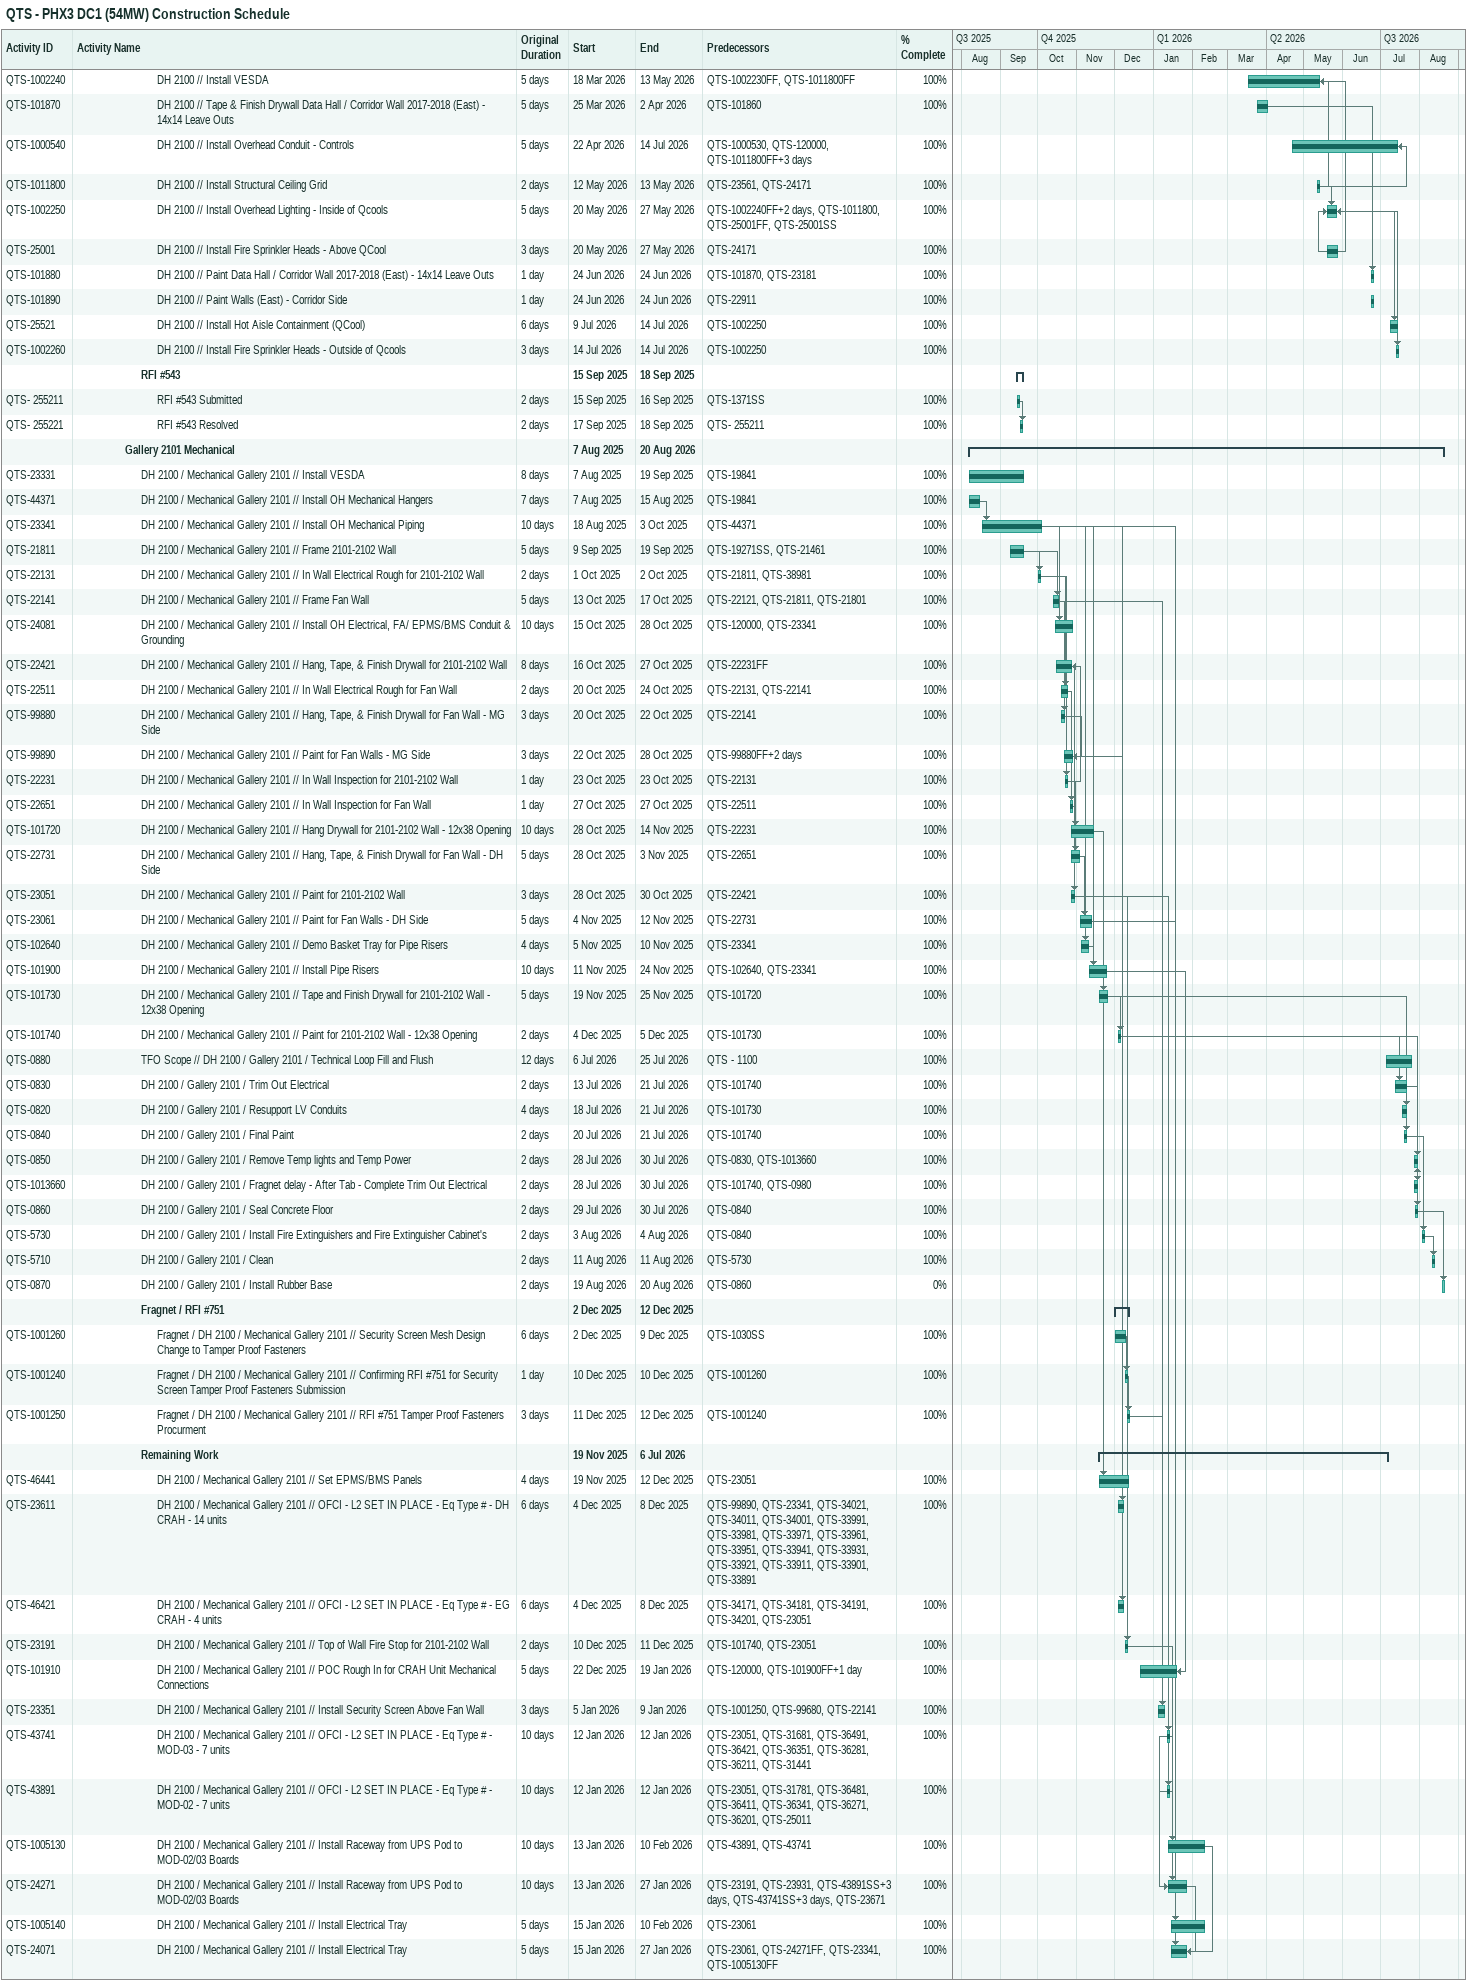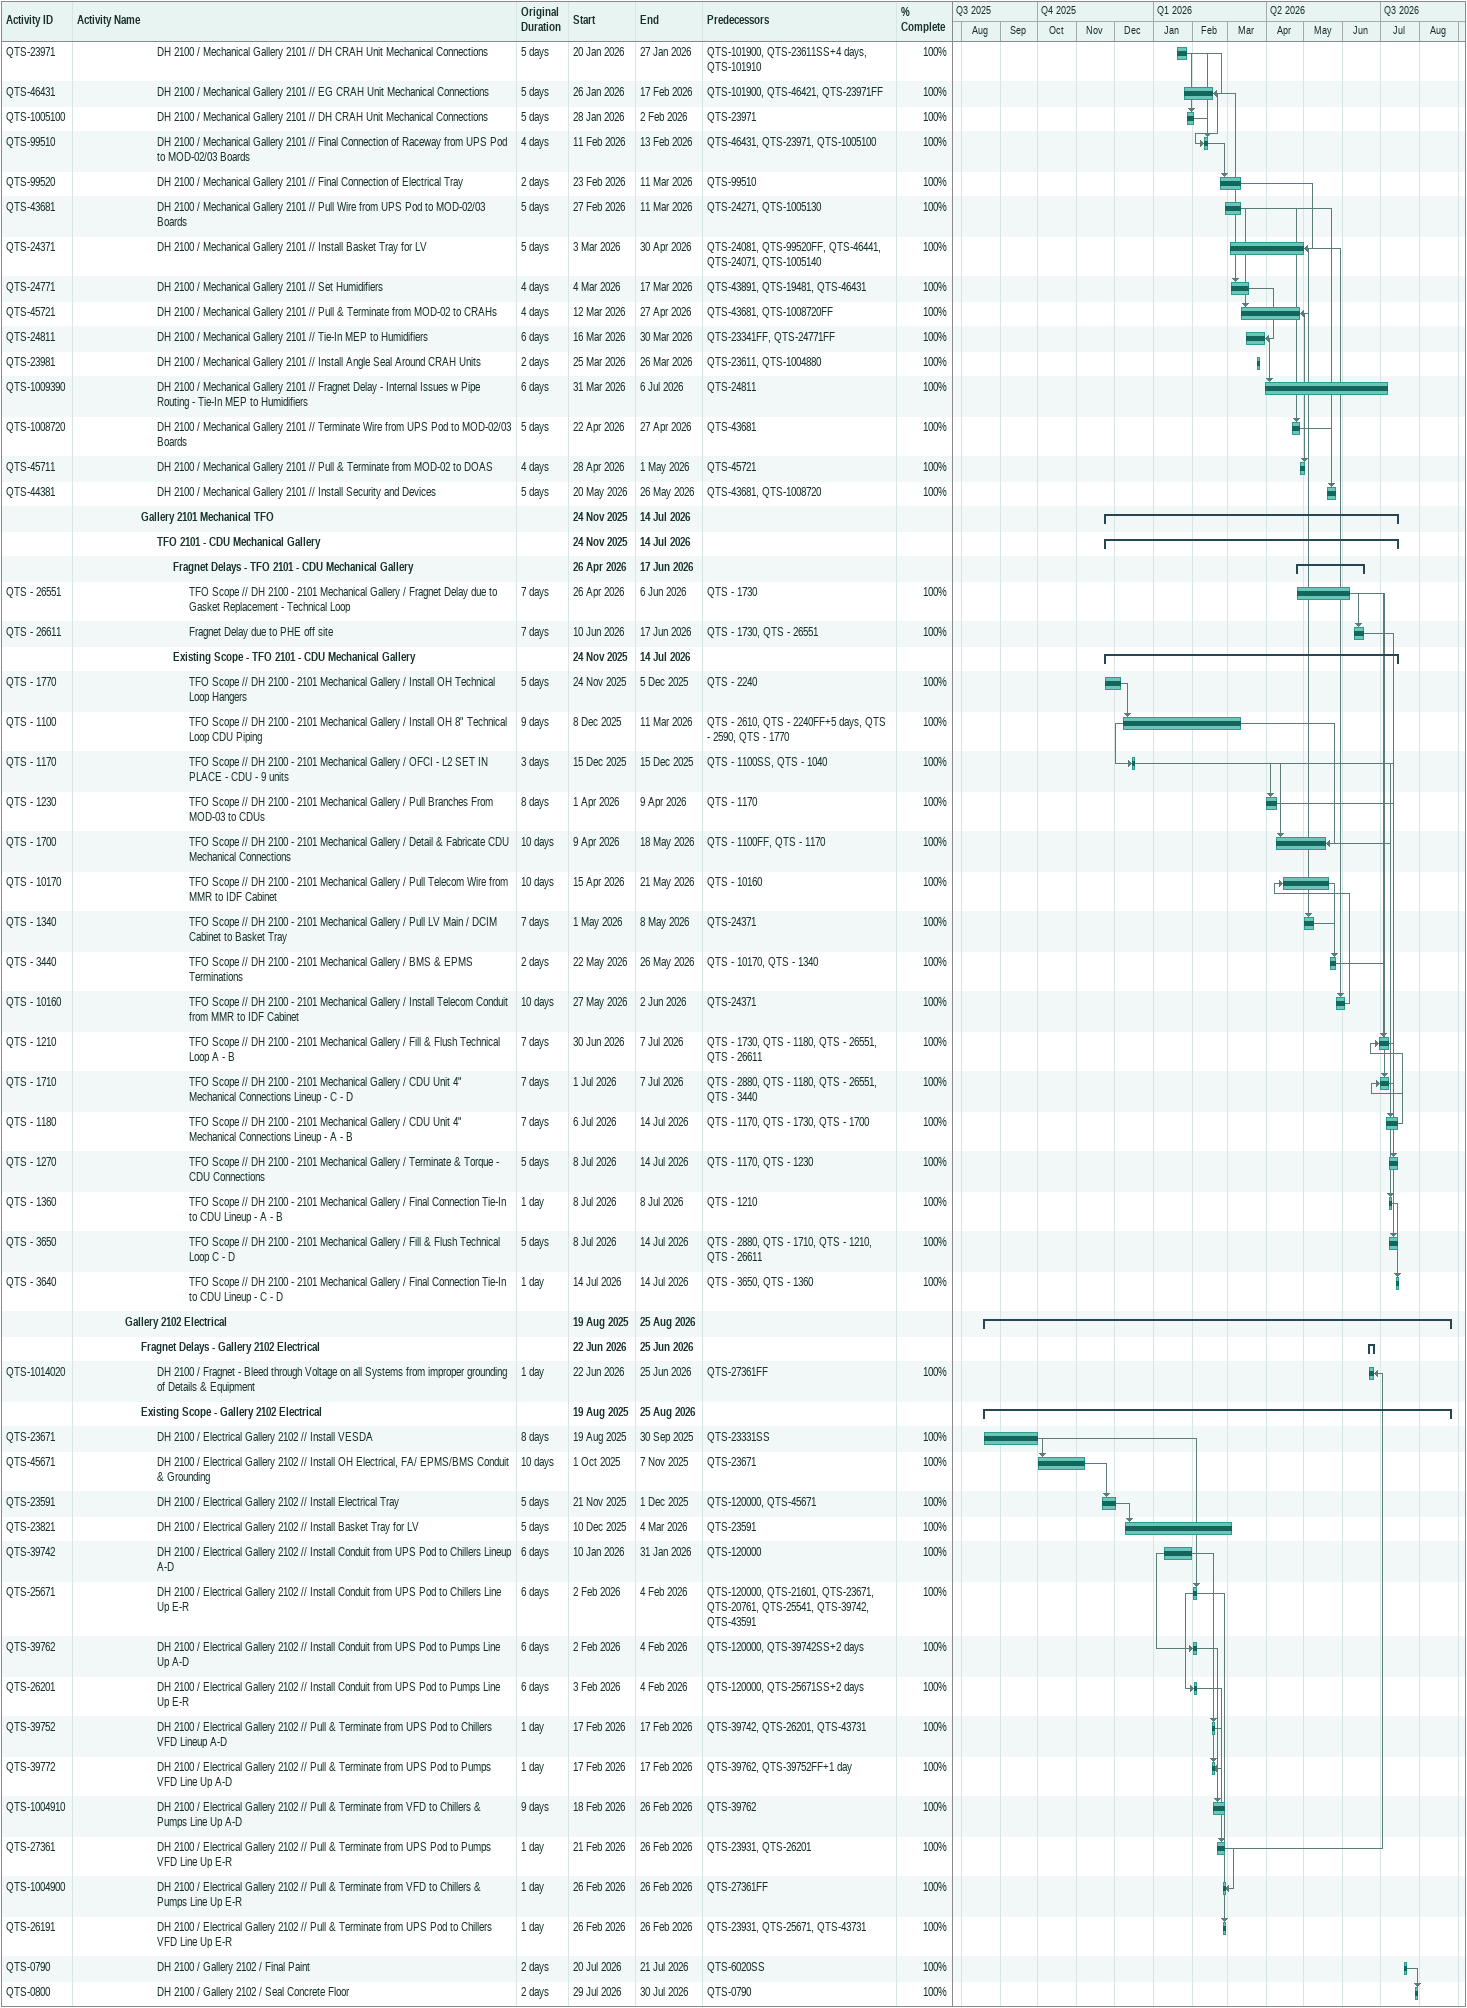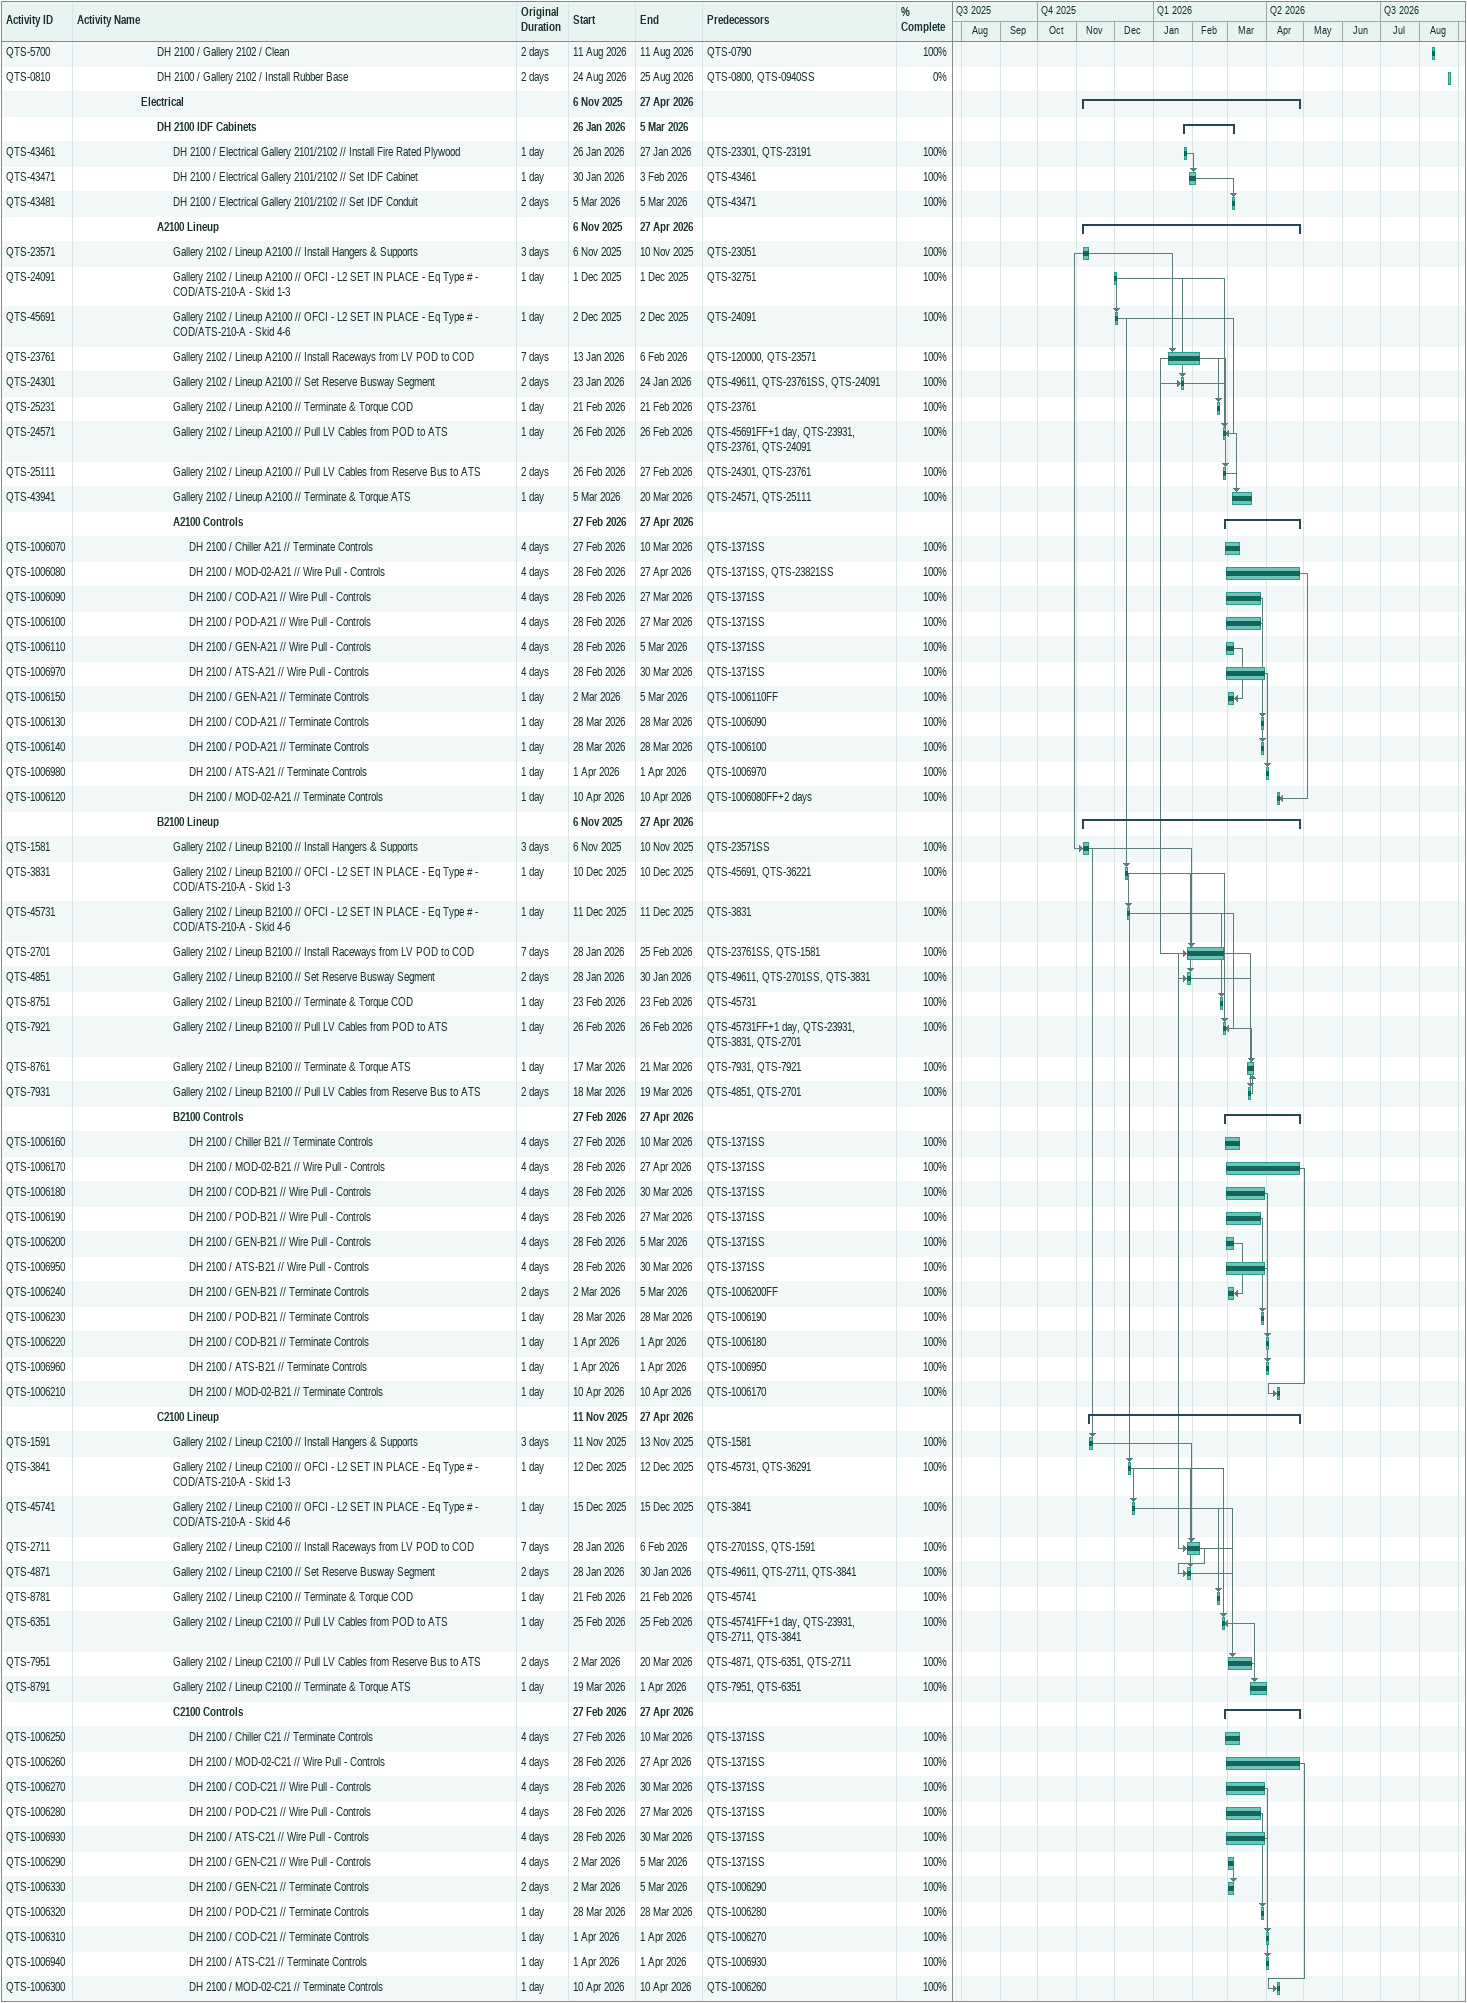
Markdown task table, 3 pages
QTS - PHX3 DC1 (54MW) Construction Schedule

| ID | Level | Task | Original duration | Start | Finish | Predecessors | % complete |
|---|---|---|---|---|---|---|---|
| QTS-1002240 | 6 | DH 2100 // Install VESDA | 5d | 2026-03-18 | 2026-05-13 | QTS-1002230FF, QTS-1011800FF | 100 |
| QTS-101870 | 6 | DH 2100 // Tape & Finish Drywall Data Hall / Corridor Wall 2017-2018 (East) - 14x14 Leave Outs | 5d | 2026-03-25 | 2026-04-02 | QTS-101860 | 100 |
| QTS-1000540 | 6 | DH 2100 // Install Overhead Conduit - Controls | 5d | 2026-04-22 | 2026-07-14 | QTS-1000530, QTS-120000, QTS-1011800FF+3d | 100 |
| QTS-1011800 | 6 | DH 2100 // Install Structural Ceiling Grid | 2d | 2026-05-12 | 2026-05-13 | QTS-23561, QTS-24171 | 100 |
| QTS-1002250 | 6 | DH 2100 // Install Overhead Lighting - Inside of Qcools | 5d | 2026-05-20 | 2026-05-27 | QTS-1002240FF+2d, QTS-1011800, QTS-25001FF, QTS-25001SS | 100 |
| QTS-25001 | 6 | DH 2100 // Install Fire Sprinkler Heads - Above QCool | 3d | 2026-05-20 | 2026-05-27 | QTS-24171 | 100 |
| QTS-101880 | 6 | DH 2100 // Paint Data Hall / Corridor Wall 2017-2018 (East) - 14x14 Leave Outs | 1d | 2026-06-24 | 2026-06-24 | QTS-101870, QTS-23181 | 100 |
| QTS-101890 | 6 | DH 2100 // Paint Walls (East) - Corridor Side | 1d | 2026-06-24 | 2026-06-24 | QTS-22911 | 100 |
| QTS-25521 | 6 | DH 2100 // Install Hot Aisle Containment (QCool) | 6d | 2026-07-09 | 2026-07-14 | QTS-1002250 | 100 |
| QTS-1002260 | 6 | DH 2100 // Install Fire Sprinkler Heads - Outside of Qcools | 3d | 2026-07-14 | 2026-07-14 | QTS-1002250 | 100 |
|  | 5 | **RFI #543** |  | 2025-09-15 | 2025-09-18 |  |  |
| QTS- 255211 | 6 | RFI #543 Submitted | 2d | 2025-09-15 | 2025-09-16 | QTS-1371SS | 100 |
| QTS- 255221 | 6 | RFI #543 Resolved | 2d | 2025-09-17 | 2025-09-18 | QTS- 255211 | 100 |
|  | 4 | **Gallery 2101 Mechanical** |  | 2025-08-07 | 2026-08-20 |  |  |
| QTS-23331 | 5 | DH 2100 / Mechanical Gallery 2101 // Install VESDA | 8d | 2025-08-07 | 2025-09-19 | QTS-19841 | 100 |
| QTS-44371 | 5 | DH 2100 / Mechanical Gallery 2101 // Install OH Mechanical Hangers | 7d | 2025-08-07 | 2025-08-15 | QTS-19841 | 100 |
| QTS-23341 | 5 | DH 2100 / Mechanical Gallery 2101 // Install OH Mechanical Piping | 10d | 2025-08-18 | 2025-10-03 | QTS-44371 | 100 |
| QTS-21811 | 5 | DH 2100 / Mechanical Gallery 2101 // Frame 2101-2102 Wall | 5d | 2025-09-09 | 2025-09-19 | QTS-19271SS, QTS-21461 | 100 |
| QTS-22131 | 5 | DH 2100 / Mechanical Gallery 2101 // In Wall Electrical Rough for 2101-2102 Wall | 2d | 2025-10-01 | 2025-10-02 | QTS-21811, QTS-38981 | 100 |
| QTS-22141 | 5 | DH 2100 / Mechanical Gallery 2101 // Frame Fan Wall | 5d | 2025-10-13 | 2025-10-17 | QTS-22121, QTS-21811, QTS-21801 | 100 |
| QTS-24081 | 5 | DH 2100 / Mechanical Gallery 2101 // Install OH Electrical, FA/ EPMS/BMS Conduit & Grounding | 10d | 2025-10-15 | 2025-10-28 | QTS-120000, QTS-23341 | 100 |
| QTS-22421 | 5 | DH 2100 / Mechanical Gallery 2101 // Hang, Tape, & Finish Drywall for 2101-2102 Wall | 8d | 2025-10-16 | 2025-10-27 | QTS-22231FF | 100 |
| QTS-22511 | 5 | DH 2100 / Mechanical Gallery 2101 // In Wall Electrical Rough for Fan Wall | 2d | 2025-10-20 | 2025-10-24 | QTS-22131, QTS-22141 | 100 |
| QTS-99880 | 5 | DH 2100 / Mechanical Gallery 2101 // Hang, Tape, & Finish Drywall for Fan Wall - MG Side | 3d | 2025-10-20 | 2025-10-22 | QTS-22141 | 100 |
| QTS-99890 | 5 | DH 2100 / Mechanical Gallery 2101 // Paint for Fan Walls - MG Side | 3d | 2025-10-22 | 2025-10-28 | QTS-99880FF+2d | 100 |
| QTS-22231 | 5 | DH 2100 / Mechanical Gallery 2101 // In Wall Inspection for 2101-2102 Wall | 1d | 2025-10-23 | 2025-10-23 | QTS-22131 | 100 |
| QTS-22651 | 5 | DH 2100 / Mechanical Gallery 2101 // In Wall Inspection for Fan Wall | 1d | 2025-10-27 | 2025-10-27 | QTS-22511 | 100 |
| QTS-101720 | 5 | DH 2100 / Mechanical Gallery 2101 // Hang Drywall for 2101-2102 Wall - 12x38 Opening | 10d | 2025-10-28 | 2025-11-14 | QTS-22231 | 100 |
| QTS-22731 | 5 | DH 2100 / Mechanical Gallery 2101 // Hang, Tape, & Finish Drywall for Fan Wall - DH Side | 5d | 2025-10-28 | 2025-11-03 | QTS-22651 | 100 |
| QTS-23051 | 5 | DH 2100 / Mechanical Gallery 2101 // Paint for 2101-2102 Wall | 3d | 2025-10-28 | 2025-10-30 | QTS-22421 | 100 |
| QTS-23061 | 5 | DH 2100 / Mechanical Gallery 2101 // Paint for Fan Walls - DH Side | 5d | 2025-11-04 | 2025-11-12 | QTS-22731 | 100 |
| QTS-102640 | 5 | DH 2100 / Mechanical Gallery 2101 // Demo Basket Tray for Pipe Risers | 4d | 2025-11-05 | 2025-11-10 | QTS-23341 | 100 |
| QTS-101900 | 5 | DH 2100 / Mechanical Gallery 2101 // Install Pipe Risers | 10d | 2025-11-11 | 2025-11-24 | QTS-102640, QTS-23341 | 100 |
| QTS-101730 | 5 | DH 2100 / Mechanical Gallery 2101 // Tape and Finish Drywall for 2101-2102 Wall - 12x38 Opening | 5d | 2025-11-19 | 2025-11-25 | QTS-101720 | 100 |
| QTS-101740 | 5 | DH 2100 / Mechanical Gallery 2101 // Paint for 2101-2102 Wall - 12x38 Opening | 2d | 2025-12-04 | 2025-12-05 | QTS-101730 | 100 |
| QTS-0880 | 5 | TFO Scope // DH 2100 / Gallery 2101 / Technical Loop Fill and Flush | 12d | 2026-07-06 | 2026-07-25 | QTS - 1100 | 100 |
| QTS-0830 | 5 | DH 2100 / Gallery 2101 / Trim Out Electrical | 2d | 2026-07-13 | 2026-07-21 | QTS-101740 | 100 |
| QTS-0820 | 5 | DH 2100 / Gallery 2101 / Resupport LV Conduits | 4d | 2026-07-18 | 2026-07-21 | QTS-101730 | 100 |
| QTS-0840 | 5 | DH 2100 / Gallery 2101 / Final Paint | 2d | 2026-07-20 | 2026-07-21 | QTS-101740 | 100 |
| QTS-0850 | 5 | DH 2100 / Gallery 2101 / Remove Temp lights and Temp Power | 2d | 2026-07-28 | 2026-07-30 | QTS-0830, QTS-1013660 | 100 |
| QTS-1013660 | 5 | DH 2100 / Gallery 2101 / Fragnet delay - After Tab - Complete Trim Out Electrical | 2d | 2026-07-28 | 2026-07-30 | QTS-101740, QTS-0980 | 100 |
| QTS-0860 | 5 | DH 2100 / Gallery 2101 / Seal Concrete Floor | 2d | 2026-07-29 | 2026-07-30 | QTS-0840 | 100 |
| QTS-5730 | 5 | DH 2100 / Gallery 2101 / Install Fire Extinguishers and Fire Extinguisher Cabinet's | 2d | 2026-08-03 | 2026-08-04 | QTS-0840 | 100 |
| QTS-5710 | 5 | DH 2100 / Gallery 2101 / Clean | 2d | 2026-08-11 | 2026-08-11 | QTS-5730 | 100 |
| QTS-0870 | 5 | DH 2100 / Gallery 2101 / Install Rubber Base | 2d | 2026-08-19 | 2026-08-20 | QTS-0860 | 0 |
|  | 5 | **Fragnet / RFI #751** |  | 2025-12-02 | 2025-12-12 |  |  |
| QTS-1001260 | 6 | Fragnet / DH 2100 / Mechanical Gallery 2101 // Security Screen Mesh Design Change to Tamper Proof Fasteners | 6d | 2025-12-02 | 2025-12-09 | QTS-1030SS | 100 |
| QTS-1001240 | 6 | Fragnet / DH 2100 / Mechanical Gallery 2101 // Confirming RFI #751 for Security Screen Tamper Proof Fasteners Submission | 1d | 2025-12-10 | 2025-12-10 | QTS-1001260 | 100 |
| QTS-1001250 | 6 | Fragnet / DH 2100 / Mechanical Gallery 2101 // RFI #751 Tamper Proof Fasteners Procurment | 3d | 2025-12-11 | 2025-12-12 | QTS-1001240 | 100 |
|  | 5 | **Remaining Work** |  | 2025-11-19 | 2026-07-06 |  |  |
| QTS-46441 | 6 | DH 2100 / Mechanical Gallery 2101 // Set EPMS/BMS Panels | 4d | 2025-11-19 | 2025-12-12 | QTS-23051 | 100 |
| QTS-23611 | 6 | DH 2100 / Mechanical Gallery 2101 // OFCI - L2 SET IN PLACE - Eq Type # - DH CRAH - 14 units | 6d | 2025-12-04 | 2025-12-08 | QTS-99890, QTS-23341, QTS-34021, QTS-34011, QTS-34001, QTS-33991, QTS-33981, QTS-33971, QTS-33961, QTS-33951, QTS-33941, QTS-33931, QTS-33921, QTS-33911, QTS-33901, QTS-33891 | 100 |
| QTS-46421 | 6 | DH 2100 / Mechanical Gallery 2101 // OFCI - L2 SET IN PLACE - Eq Type # - EG CRAH - 4 units | 6d | 2025-12-04 | 2025-12-08 | QTS-34171, QTS-34181, QTS-34191, QTS-34201, QTS-23051 | 100 |
| QTS-23191 | 6 | DH 2100 / Mechanical Gallery 2101 // Top of Wall Fire Stop for 2101-2102 Wall | 2d | 2025-12-10 | 2025-12-11 | QTS-101740, QTS-23051 | 100 |
| QTS-101910 | 6 | DH 2100 / Mechanical Gallery 2101 // POC Rough In for CRAH Unit Mechanical Connections | 5d | 2025-12-22 | 2026-01-19 | QTS-120000, QTS-101900FF+1d | 100 |
| QTS-23351 | 6 | DH 2100 / Mechanical Gallery 2101 // Install Security Screen Above Fan Wall | 3d | 2026-01-05 | 2026-01-09 | QTS-1001250, QTS-99680, QTS-22141 | 100 |
| QTS-43741 | 6 | DH 2100 / Mechanical Gallery 2101 // OFCI - L2 SET IN PLACE - Eq Type # - MOD-03 - 7 units | 10d | 2026-01-12 | 2026-01-12 | QTS-23051, QTS-31681, QTS-36491, QTS-36421, QTS-36351, QTS-36281, QTS-36211, QTS-31441 | 100 |
| QTS-43891 | 6 | DH 2100 / Mechanical Gallery 2101 // OFCI - L2 SET IN PLACE - Eq Type # - MOD-02 - 7 units | 10d | 2026-01-12 | 2026-01-12 | QTS-23051, QTS-31781, QTS-36481, QTS-36411, QTS-36341, QTS-36271, QTS-36201, QTS-25011 | 100 |
| QTS-1005130 | 6 | DH 2100 / Mechanical Gallery 2101 // Install Raceway from UPS Pod to MOD-02/03 Boards | 10d | 2026-01-13 | 2026-02-10 | QTS-43891, QTS-43741 | 100 |
| QTS-24271 | 6 | DH 2100 / Mechanical Gallery 2101 // Install Raceway from UPS Pod to MOD-02/03 Boards | 10d | 2026-01-13 | 2026-01-27 | QTS-23191, QTS-23931, QTS-43891SS+3d, QTS-43741SS+3d, QTS-23671 | 100 |
| QTS-1005140 | 6 | DH 2100 / Mechanical Gallery 2101 // Install Electrical Tray | 5d | 2026-01-15 | 2026-02-10 | QTS-23061 | 100 |
| QTS-24071 | 6 | DH 2100 / Mechanical Gallery 2101 // Install Electrical Tray | 5d | 2026-01-15 | 2026-01-27 | QTS-23061, QTS-24271FF, QTS-23341, QTS-1005130FF | 100 |
| QTS-23971 | 6 | DH 2100 / Mechanical Gallery 2101 // DH CRAH Unit Mechanical Connections | 5d | 2026-01-20 | 2026-01-27 | QTS-101900, QTS-23611SS+4d, QTS-101910 | 100 |
| QTS-46431 | 6 | DH 2100 / Mechanical Gallery 2101 // EG CRAH Unit Mechanical Connections | 5d | 2026-01-26 | 2026-02-17 | QTS-101900, QTS-46421, QTS-23971FF | 100 |
| QTS-1005100 | 6 | DH 2100 / Mechanical Gallery 2101 // DH CRAH Unit Mechanical Connections | 5d | 2026-01-28 | 2026-02-02 | QTS-23971 | 100 |
| QTS-99510 | 6 | DH 2100 / Mechanical Gallery 2101 // Final Connection of Raceway from UPS Pod to MOD-02/03 Boards | 4d | 2026-02-11 | 2026-02-13 | QTS-46431, QTS-23971, QTS-1005100 | 100 |
| QTS-99520 | 6 | DH 2100 / Mechanical Gallery 2101 // Final Connection of Electrical Tray | 2d | 2026-02-23 | 2026-03-11 | QTS-99510 | 100 |
| QTS-43681 | 6 | DH 2100 / Mechanical Gallery 2101 // Pull Wire from UPS Pod to MOD-02/03 Boards | 5d | 2026-02-27 | 2026-03-11 | QTS-24271, QTS-1005130 | 100 |
| QTS-24371 | 6 | DH 2100 / Mechanical Gallery 2101 // Install Basket Tray for LV | 5d | 2026-03-03 | 2026-04-30 | QTS-24081, QTS-99520FF, QTS-46441, QTS-24071, QTS-1005140 | 100 |
| QTS-24771 | 6 | DH 2100 / Mechanical Gallery 2101 // Set Humidifiers | 4d | 2026-03-04 | 2026-03-17 | QTS-43891, QTS-19481, QTS-46431 | 100 |
| QTS-45721 | 6 | DH 2100 / Mechanical Gallery 2101 // Pull & Terminate from MOD-02 to CRAHs | 4d | 2026-03-12 | 2026-04-27 | QTS-43681, QTS-1008720FF | 100 |
| QTS-24811 | 6 | DH 2100 / Mechanical Gallery 2101 // Tie-In MEP to Humidifiers | 6d | 2026-03-16 | 2026-03-30 | QTS-23341FF, QTS-24771FF | 100 |
| QTS-23981 | 6 | DH 2100 / Mechanical Gallery 2101 // Install Angle Seal Around CRAH Units | 2d | 2026-03-25 | 2026-03-26 | QTS-23611, QTS-1004880 | 100 |
| QTS-1009390 | 6 | DH 2100 / Mechanical Gallery 2101 // Fragnet Delay - Internal Issues w Pipe Routing - Tie-In MEP to Humidifiers | 6d | 2026-03-31 | 2026-07-06 | QTS-24811 | 100 |
| QTS-1008720 | 6 | DH 2100 / Mechanical Gallery 2101 // Terminate Wire from UPS Pod to MOD-02/03 Boards | 5d | 2026-04-22 | 2026-04-27 | QTS-43681 | 100 |
| QTS-45711 | 6 | DH 2100 / Mechanical Gallery 2101 // Pull & Terminate from MOD-02 to DOAS | 4d | 2026-04-28 | 2026-05-01 | QTS-45721 | 100 |
| QTS-44381 | 6 | DH 2100 / Mechanical Gallery 2101 // Install Security and Devices | 5d | 2026-05-20 | 2026-05-26 | QTS-43681, QTS-1008720 | 100 |
|  | 5 | **Gallery 2101 Mechanical TFO** |  | 2025-11-24 | 2026-07-14 |  |  |
|  | 6 | **TFO 2101 - CDU Mechanical Gallery** |  | 2025-11-24 | 2026-07-14 |  |  |
|  | 7 | **Fragnet Delays - TFO 2101 - CDU Mechanical Gallery** |  | 2026-04-26 | 2026-06-17 |  |  |
| QTS - 26551 | 8 | TFO Scope // DH 2100 - 2101 Mechanical Gallery / Fragnet Delay due to Gasket Replacement - Technical Loop | 7d | 2026-04-26 | 2026-06-06 | QTS - 1730 | 100 |
| QTS - 26611 | 8 | Fragnet Delay due to PHE off site | 7d | 2026-06-10 | 2026-06-17 | QTS - 1730, QTS - 26551 | 100 |
|  | 7 | **Existing Scope - TFO 2101 - CDU Mechanical Gallery** |  | 2025-11-24 | 2026-07-14 |  |  |
| QTS - 1770 | 8 | TFO Scope // DH 2100 - 2101 Mechanical Gallery / Install OH Technical Loop Hangers | 5d | 2025-11-24 | 2025-12-05 | QTS - 2240 | 100 |
| QTS - 1100 | 8 | TFO Scope // DH 2100 - 2101 Mechanical Gallery / Install OH 8" Technical Loop CDU Piping | 9d | 2025-12-08 | 2026-03-11 | QTS - 2610, QTS - 2240FF+5d, QTS - 2590, QTS - 1770 | 100 |
| QTS - 1170 | 8 | TFO Scope // DH 2100 - 2101 Mechanical Gallery / OFCI - L2 SET IN PLACE - CDU - 9 units | 3d | 2025-12-15 | 2025-12-15 | QTS - 1100SS, QTS - 1040 | 100 |
| QTS - 1230 | 8 | TFO Scope // DH 2100 - 2101 Mechanical Gallery / Pull Branches From MOD-03 to CDUs | 8d | 2026-04-01 | 2026-04-09 | QTS - 1170 | 100 |
| QTS - 1700 | 8 | TFO Scope // DH 2100 - 2101 Mechanical Gallery / Detail & Fabricate CDU Mechanical Connections | 10d | 2026-04-09 | 2026-05-18 | QTS - 1100FF, QTS - 1170 | 100 |
| QTS - 10170 | 8 | TFO Scope // DH 2100 - 2101 Mechanical Gallery / Pull Telecom Wire from MMR to IDF Cabinet | 10d | 2026-04-15 | 2026-05-21 | QTS - 10160 | 100 |
| QTS - 1340 | 8 | TFO Scope // DH 2100 - 2101 Mechanical Gallery / Pull LV Main / DCIM Cabinet to Basket Tray | 7d | 2026-05-01 | 2026-05-08 | QTS-24371 | 100 |
| QTS - 3440 | 8 | TFO Scope // DH 2100 - 2101 Mechanical Gallery / BMS & EPMS Terminations | 2d | 2026-05-22 | 2026-05-26 | QTS - 10170, QTS - 1340 | 100 |
| QTS - 10160 | 8 | TFO Scope // DH 2100 - 2101 Mechanical Gallery / Install Telecom Conduit from MMR to IDF Cabinet | 10d | 2026-05-27 | 2026-06-02 | QTS-24371 | 100 |
| QTS - 1210 | 8 | TFO Scope // DH 2100 - 2101 Mechanical Gallery / Fill & Flush Technical Loop A - B | 7d | 2026-06-30 | 2026-07-07 | QTS - 1730, QTS - 1180, QTS - 26551, QTS - 26611 | 100 |
| QTS - 1710 | 8 | TFO Scope // DH 2100 - 2101 Mechanical Gallery / CDU Unit 4" Mechanical Connections Lineup - C - D | 7d | 2026-07-01 | 2026-07-07 | QTS - 2880, QTS - 1180, QTS - 26551, QTS - 3440 | 100 |
| QTS - 1180 | 8 | TFO Scope // DH 2100 - 2101 Mechanical Gallery / CDU Unit 4" Mechanical Connections Lineup - A - B | 7d | 2026-07-06 | 2026-07-14 | QTS - 1170, QTS - 1730, QTS - 1700 | 100 |
| QTS - 1270 | 8 | TFO Scope // DH 2100 - 2101 Mechanical Gallery / Terminate & Torque - CDU Connections | 5d | 2026-07-08 | 2026-07-14 | QTS - 1170, QTS - 1230 | 100 |
| QTS - 1360 | 8 | TFO Scope // DH 2100 - 2101 Mechanical Gallery / Final Connection Tie-In to CDU Lineup - A - B | 1d | 2026-07-08 | 2026-07-08 | QTS - 1210 | 100 |
| QTS - 3650 | 8 | TFO Scope // DH 2100 - 2101 Mechanical Gallery / Fill & Flush Technical Loop C - D | 5d | 2026-07-08 | 2026-07-14 | QTS - 2880, QTS - 1710, QTS - 1210, QTS - 26611 | 100 |
| QTS - 3640 | 8 | TFO Scope // DH 2100 - 2101 Mechanical Gallery / Final Connection Tie-In to CDU Lineup - C - D | 1d | 2026-07-14 | 2026-07-14 | QTS - 3650, QTS - 1360 | 100 |
|  | 4 | **Gallery 2102 Electrical** |  | 2025-08-19 | 2026-08-25 |  |  |
|  | 5 | **Fragnet Delays - Gallery 2102 Electrical** |  | 2026-06-22 | 2026-06-25 |  |  |
| QTS-1014020 | 6 | DH 2100 / Fragnet - Bleed through Voltage on all Systems from improper grounding of Details & Equipment | 1d | 2026-06-22 | 2026-06-25 | QTS-27361FF | 100 |
|  | 5 | **Existing Scope - Gallery 2102 Electrical** |  | 2025-08-19 | 2026-08-25 |  |  |
| QTS-23671 | 6 | DH 2100 / Electrical Gallery 2102 // Install VESDA | 8d | 2025-08-19 | 2025-09-30 | QTS-23331SS | 100 |
| QTS-45671 | 6 | DH 2100 / Electrical Gallery 2102 // Install OH Electrical, FA/ EPMS/BMS Conduit & Grounding | 10d | 2025-10-01 | 2025-11-07 | QTS-23671 | 100 |
| QTS-23591 | 6 | DH 2100 / Electrical Gallery 2102 // Install Electrical Tray | 5d | 2025-11-21 | 2025-12-01 | QTS-120000, QTS-45671 | 100 |
| QTS-23821 | 6 | DH 2100 / Electrical Gallery 2102 // Install Basket Tray for LV | 5d | 2025-12-10 | 2026-03-04 | QTS-23591 | 100 |
| QTS-39742 | 6 | DH 2100 / Electrical Gallery 2102 // Install Conduit from UPS Pod to Chillers Lineup A-D | 6d | 2026-01-10 | 2026-01-31 | QTS-120000 | 100 |
| QTS-25671 | 6 | DH 2100 / Electrical Gallery 2102 // Install Conduit from UPS Pod to Chillers Line Up E-R | 6d | 2026-02-02 | 2026-02-04 | QTS-120000, QTS-21601, QTS-23671, QTS-20761, QTS-25541, QTS-39742, QTS-43591 | 100 |
| QTS-39762 | 6 | DH 2100 / Electrical Gallery 2102 // Install Conduit from UPS Pod to Pumps Line Up A-D | 6d | 2026-02-02 | 2026-02-04 | QTS-120000, QTS-39742SS+2d | 100 |
| QTS-26201 | 6 | DH 2100 / Electrical Gallery 2102 // Install Conduit from UPS Pod to Pumps Line Up E-R | 6d | 2026-02-03 | 2026-02-04 | QTS-120000, QTS-25671SS+2d | 100 |
| QTS-39752 | 6 | DH 2100 / Electrical Gallery 2102 // Pull & Terminate from UPS Pod to Chillers VFD Lineup A-D | 1d | 2026-02-17 | 2026-02-17 | QTS-39742, QTS-26201, QTS-43731 | 100 |
| QTS-39772 | 6 | DH 2100 / Electrical Gallery 2102 // Pull & Terminate from UPS Pod to Pumps VFD Line Up A-D | 1d | 2026-02-17 | 2026-02-17 | QTS-39762, QTS-39752FF+1d | 100 |
| QTS-1004910 | 6 | DH 2100 / Electrical Gallery 2102 // Pull & Terminate from VFD to Chillers & Pumps Line Up A-D | 9d | 2026-02-18 | 2026-02-26 | QTS-39762 | 100 |
| QTS-27361 | 6 | DH 2100 / Electrical Gallery 2102 // Pull & Terminate from UPS Pod to Pumps VFD Line Up E-R | 1d | 2026-02-21 | 2026-02-26 | QTS-23931, QTS-26201 | 100 |
| QTS-1004900 | 6 | DH 2100 / Electrical Gallery 2102 // Pull & Terminate from VFD to Chillers & Pumps Line Up E-R | 1d | 2026-02-26 | 2026-02-26 | QTS-27361FF | 100 |
| QTS-26191 | 6 | DH 2100 / Electrical Gallery 2102 // Pull & Terminate from UPS Pod to Chillers VFD Line Up E-R | 1d | 2026-02-26 | 2026-02-26 | QTS-23931, QTS-25671, QTS-43731 | 100 |
| QTS-0790 | 6 | DH 2100 / Gallery 2102 / Final Paint | 2d | 2026-07-20 | 2026-07-21 | QTS-6020SS | 100 |
| QTS-0800 | 6 | DH 2100 / Gallery 2102 / Seal Concrete Floor | 2d | 2026-07-29 | 2026-07-30 | QTS-0790 | 100 |
| QTS-5700 | 6 | DH 2100 / Gallery 2102 / Clean | 2d | 2026-08-11 | 2026-08-11 | QTS-0790 | 100 |
| QTS-0810 | 6 | DH 2100 / Gallery 2102 / Install Rubber Base | 2d | 2026-08-24 | 2026-08-25 | QTS-0800, QTS-0940SS | 0 |
|  | 5 | **Electrical** |  | 2025-11-06 | 2026-04-27 |  |  |
|  | 6 | **DH 2100 IDF Cabinets** |  | 2026-01-26 | 2026-03-05 |  |  |
| QTS-43461 | 7 | DH 2100 / Electrical Gallery 2101/2102 // Install Fire Rated Plywood | 1d | 2026-01-26 | 2026-01-27 | QTS-23301, QTS-23191 | 100 |
| QTS-43471 | 7 | DH 2100 / Electrical Gallery 2101/2102 // Set IDF Cabinet | 1d | 2026-01-30 | 2026-02-03 | QTS-43461 | 100 |
| QTS-43481 | 7 | DH 2100 / Electrical Gallery 2101/2102 // Set IDF Conduit | 2d | 2026-03-05 | 2026-03-05 | QTS-43471 | 100 |
|  | 6 | **A2100 Lineup** |  | 2025-11-06 | 2026-04-27 |  |  |
| QTS-23571 | 7 | Gallery 2102 / Lineup A2100 // Install Hangers & Supports | 3d | 2025-11-06 | 2025-11-10 | QTS-23051 | 100 |
| QTS-24091 | 7 | Gallery 2102 / Lineup A2100 // OFCI - L2 SET IN PLACE - Eq Type # - COD/ATS-210-A - Skid 1-3 | 1d | 2025-12-01 | 2025-12-01 | QTS-32751 | 100 |
| QTS-45691 | 7 | Gallery 2102 / Lineup A2100 // OFCI - L2 SET IN PLACE - Eq Type # - COD/ATS-210-A - Skid 4-6 | 1d | 2025-12-02 | 2025-12-02 | QTS-24091 | 100 |
| QTS-23761 | 7 | Gallery 2102 / Lineup A2100 // Install Raceways from LV POD to COD | 7d | 2026-01-13 | 2026-02-06 | QTS-120000, QTS-23571 | 100 |
| QTS-24301 | 7 | Gallery 2102 / Lineup A2100 // Set Reserve Busway Segment | 2d | 2026-01-23 | 2026-01-24 | QTS-49611, QTS-23761SS, QTS-24091 | 100 |
| QTS-25231 | 7 | Gallery 2102 / Lineup A2100 // Terminate & Torque COD | 1d | 2026-02-21 | 2026-02-21 | QTS-23761 | 100 |
| QTS-24571 | 7 | Gallery 2102 / Lineup A2100 // Pull LV Cables from POD to ATS | 1d | 2026-02-26 | 2026-02-26 | QTS-45691FF+1d, QTS-23931, QTS-23761, QTS-24091 | 100 |
| QTS-25111 | 7 | Gallery 2102 / Lineup A2100 // Pull LV Cables from Reserve Bus to ATS | 2d | 2026-02-26 | 2026-02-27 | QTS-24301, QTS-23761 | 100 |
| QTS-43941 | 7 | Gallery 2102 / Lineup A2100 // Terminate & Torque ATS | 1d | 2026-03-05 | 2026-03-20 | QTS-24571, QTS-25111 | 100 |
|  | 7 | **A2100 Controls** |  | 2026-02-27 | 2026-04-27 |  |  |
| QTS-1006070 | 8 | DH 2100 / Chiller A21 // Terminate Controls | 4d | 2026-02-27 | 2026-03-10 | QTS-1371SS | 100 |
| QTS-1006080 | 8 | DH 2100 / MOD-02-A21 // Wire Pull - Controls | 4d | 2026-02-28 | 2026-04-27 | QTS-1371SS, QTS-23821SS | 100 |
| QTS-1006090 | 8 | DH 2100 / COD-A21 // Wire Pull - Controls | 4d | 2026-02-28 | 2026-03-27 | QTS-1371SS | 100 |
| QTS-1006100 | 8 | DH 2100 / POD-A21 // Wire Pull - Controls | 4d | 2026-02-28 | 2026-03-27 | QTS-1371SS | 100 |
| QTS-1006110 | 8 | DH 2100 / GEN-A21 // Wire Pull - Controls | 4d | 2026-02-28 | 2026-03-05 | QTS-1371SS | 100 |
| QTS-1006970 | 8 | DH 2100 / ATS-A21 // Wire Pull - Controls | 4d | 2026-02-28 | 2026-03-30 | QTS-1371SS | 100 |
| QTS-1006150 | 8 | DH 2100 / GEN-A21 // Terminate Controls | 1d | 2026-03-02 | 2026-03-05 | QTS-1006110FF | 100 |
| QTS-1006130 | 8 | DH 2100 / COD-A21 // Terminate Controls | 1d | 2026-03-28 | 2026-03-28 | QTS-1006090 | 100 |
| QTS-1006140 | 8 | DH 2100 / POD-A21 // Terminate Controls | 1d | 2026-03-28 | 2026-03-28 | QTS-1006100 | 100 |
| QTS-1006980 | 8 | DH 2100 / ATS-A21 // Terminate Controls | 1d | 2026-04-01 | 2026-04-01 | QTS-1006970 | 100 |
| QTS-1006120 | 8 | DH 2100 / MOD-02-A21 // Terminate Controls | 1d | 2026-04-10 | 2026-04-10 | QTS-1006080FF+2d | 100 |
|  | 6 | **B2100 Lineup** |  | 2025-11-06 | 2026-04-27 |  |  |
| QTS-1581 | 7 | Gallery 2102 / Lineup B2100 // Install Hangers & Supports | 3d | 2025-11-06 | 2025-11-10 | QTS-23571SS | 100 |
| QTS-3831 | 7 | Gallery 2102 / Lineup B2100 // OFCI - L2 SET IN PLACE - Eq Type # - COD/ATS-210-A - Skid 1-3 | 1d | 2025-12-10 | 2025-12-10 | QTS-45691, QTS-36221 | 100 |
| QTS-45731 | 7 | Gallery 2102 / Lineup B2100 // OFCI - L2 SET IN PLACE - Eq Type # - COD/ATS-210-A - Skid 4-6 | 1d | 2025-12-11 | 2025-12-11 | QTS-3831 | 100 |
| QTS-2701 | 7 | Gallery 2102 / Lineup B2100 // Install Raceways from LV POD to COD | 7d | 2026-01-28 | 2026-02-25 | QTS-23761SS, QTS-1581 | 100 |
| QTS-4851 | 7 | Gallery 2102 / Lineup B2100 // Set Reserve Busway Segment | 2d | 2026-01-28 | 2026-01-30 | QTS-49611, QTS-2701SS, QTS-3831 | 100 |
| QTS-8751 | 7 | Gallery 2102 / Lineup B2100 // Terminate & Torque COD | 1d | 2026-02-23 | 2026-02-23 | QTS-45731 | 100 |
| QTS-7921 | 7 | Gallery 2102 / Lineup B2100 // Pull LV Cables from POD to ATS | 1d | 2026-02-26 | 2026-02-26 | QTS-45731FF+1d, QTS-23931, QTS-3831, QTS-2701 | 100 |
| QTS-8761 | 7 | Gallery 2102 / Lineup B2100 // Terminate & Torque ATS | 1d | 2026-03-17 | 2026-03-21 | QTS-7931, QTS-7921 | 100 |
| QTS-7931 | 7 | Gallery 2102 / Lineup B2100 // Pull LV Cables from Reserve Bus to ATS | 2d | 2026-03-18 | 2026-03-19 | QTS-4851, QTS-2701 | 100 |
|  | 7 | **B2100 Controls** |  | 2026-02-27 | 2026-04-27 |  |  |
| QTS-1006160 | 8 | DH 2100 / Chiller B21 // Terminate Controls | 4d | 2026-02-27 | 2026-03-10 | QTS-1371SS | 100 |
| QTS-1006170 | 8 | DH 2100 / MOD-02-B21 // Wire Pull - Controls | 4d | 2026-02-28 | 2026-04-27 | QTS-1371SS | 100 |
| QTS-1006180 | 8 | DH 2100 / COD-B21 // Wire Pull - Controls | 4d | 2026-02-28 | 2026-03-30 | QTS-1371SS | 100 |
| QTS-1006190 | 8 | DH 2100 / POD-B21 // Wire Pull - Controls | 4d | 2026-02-28 | 2026-03-27 | QTS-1371SS | 100 |
| QTS-1006200 | 8 | DH 2100 / GEN-B21 // Wire Pull - Controls | 4d | 2026-02-28 | 2026-03-05 | QTS-1371SS | 100 |
| QTS-1006950 | 8 | DH 2100 / ATS-B21 // Wire Pull - Controls | 4d | 2026-02-28 | 2026-03-30 | QTS-1371SS | 100 |
| QTS-1006240 | 8 | DH 2100 / GEN-B21 // Terminate Controls | 2d | 2026-03-02 | 2026-03-05 | QTS-1006200FF | 100 |
| QTS-1006230 | 8 | DH 2100 / POD-B21 // Terminate Controls | 1d | 2026-03-28 | 2026-03-28 | QTS-1006190 | 100 |
| QTS-1006220 | 8 | DH 2100 / COD-B21 // Terminate Controls | 1d | 2026-04-01 | 2026-04-01 | QTS-1006180 | 100 |
| QTS-1006960 | 8 | DH 2100 / ATS-B21 // Terminate Controls | 1d | 2026-04-01 | 2026-04-01 | QTS-1006950 | 100 |
| QTS-1006210 | 8 | DH 2100 / MOD-02-B21 // Terminate Controls | 1d | 2026-04-10 | 2026-04-10 | QTS-1006170 | 100 |
|  | 6 | **C2100 Lineup** |  | 2025-11-11 | 2026-04-27 |  |  |
| QTS-1591 | 7 | Gallery 2102 / Lineup C2100 // Install Hangers & Supports | 3d | 2025-11-11 | 2025-11-13 | QTS-1581 | 100 |
| QTS-3841 | 7 | Gallery 2102 / Lineup C2100 // OFCI - L2 SET IN PLACE - Eq Type # - COD/ATS-210-A - Skid 1-3 | 1d | 2025-12-12 | 2025-12-12 | QTS-45731, QTS-36291 | 100 |
| QTS-45741 | 7 | Gallery 2102 / Lineup C2100 // OFCI - L2 SET IN PLACE - Eq Type # - COD/ATS-210-A - Skid 4-6 | 1d | 2025-12-15 | 2025-12-15 | QTS-3841 | 100 |
| QTS-2711 | 7 | Gallery 2102 / Lineup C2100 // Install Raceways from LV POD to COD | 7d | 2026-01-28 | 2026-02-06 | QTS-2701SS, QTS-1591 | 100 |
| QTS-4871 | 7 | Gallery 2102 / Lineup C2100 // Set Reserve Busway Segment | 2d | 2026-01-28 | 2026-01-30 | QTS-49611, QTS-2711, QTS-3841 | 100 |
| QTS-8781 | 7 | Gallery 2102 / Lineup C2100 // Terminate & Torque COD | 1d | 2026-02-21 | 2026-02-21 | QTS-45741 | 100 |
| QTS-6351 | 7 | Gallery 2102 / Lineup C2100 // Pull LV Cables from POD to ATS | 1d | 2026-02-25 | 2026-02-25 | QTS-45741FF+1d, QTS-23931, QTS-2711, QTS-3841 | 100 |
| QTS-7951 | 7 | Gallery 2102 / Lineup C2100 // Pull LV Cables from Reserve Bus to ATS | 2d | 2026-03-02 | 2026-03-20 | QTS-4871, QTS-6351, QTS-2711 | 100 |
| QTS-8791 | 7 | Gallery 2102 / Lineup C2100 // Terminate & Torque ATS | 1d | 2026-03-19 | 2026-04-01 | QTS-7951, QTS-6351 | 100 |
|  | 7 | **C2100 Controls** |  | 2026-02-27 | 2026-04-27 |  |  |
| QTS-1006250 | 8 | DH 2100 / Chiller C21 // Terminate Controls | 4d | 2026-02-27 | 2026-03-10 | QTS-1371SS | 100 |
| QTS-1006260 | 8 | DH 2100 / MOD-02-C21 // Wire Pull - Controls | 4d | 2026-02-28 | 2026-04-27 | QTS-1371SS | 100 |
| QTS-1006270 | 8 | DH 2100 / COD-C21 // Wire Pull - Controls | 4d | 2026-02-28 | 2026-03-30 | QTS-1371SS | 100 |
| QTS-1006280 | 8 | DH 2100 / POD-C21 // Wire Pull - Controls | 4d | 2026-02-28 | 2026-03-27 | QTS-1371SS | 100 |
| QTS-1006930 | 8 | DH 2100 / ATS-C21 // Wire Pull - Controls | 4d | 2026-02-28 | 2026-03-30 | QTS-1371SS | 100 |
| QTS-1006290 | 8 | DH 2100 / GEN-C21 // Wire Pull - Controls | 4d | 2026-03-02 | 2026-03-05 | QTS-1371SS | 100 |
| QTS-1006330 | 8 | DH 2100 / GEN-C21 // Terminate Controls | 2d | 2026-03-02 | 2026-03-05 | QTS-1006290 | 100 |
| QTS-1006320 | 8 | DH 2100 / POD-C21 // Terminate Controls | 1d | 2026-03-28 | 2026-03-28 | QTS-1006280 | 100 |
| QTS-1006310 | 8 | DH 2100 / COD-C21 // Terminate Controls | 1d | 2026-04-01 | 2026-04-01 | QTS-1006270 | 100 |
| QTS-1006940 | 8 | DH 2100 / ATS-C21 // Terminate Controls | 1d | 2026-04-01 | 2026-04-01 | QTS-1006930 | 100 |
| QTS-1006300 | 8 | DH 2100 / MOD-02-C21 // Terminate Controls | 1d | 2026-04-10 | 2026-04-10 | QTS-1006260 | 100 |
